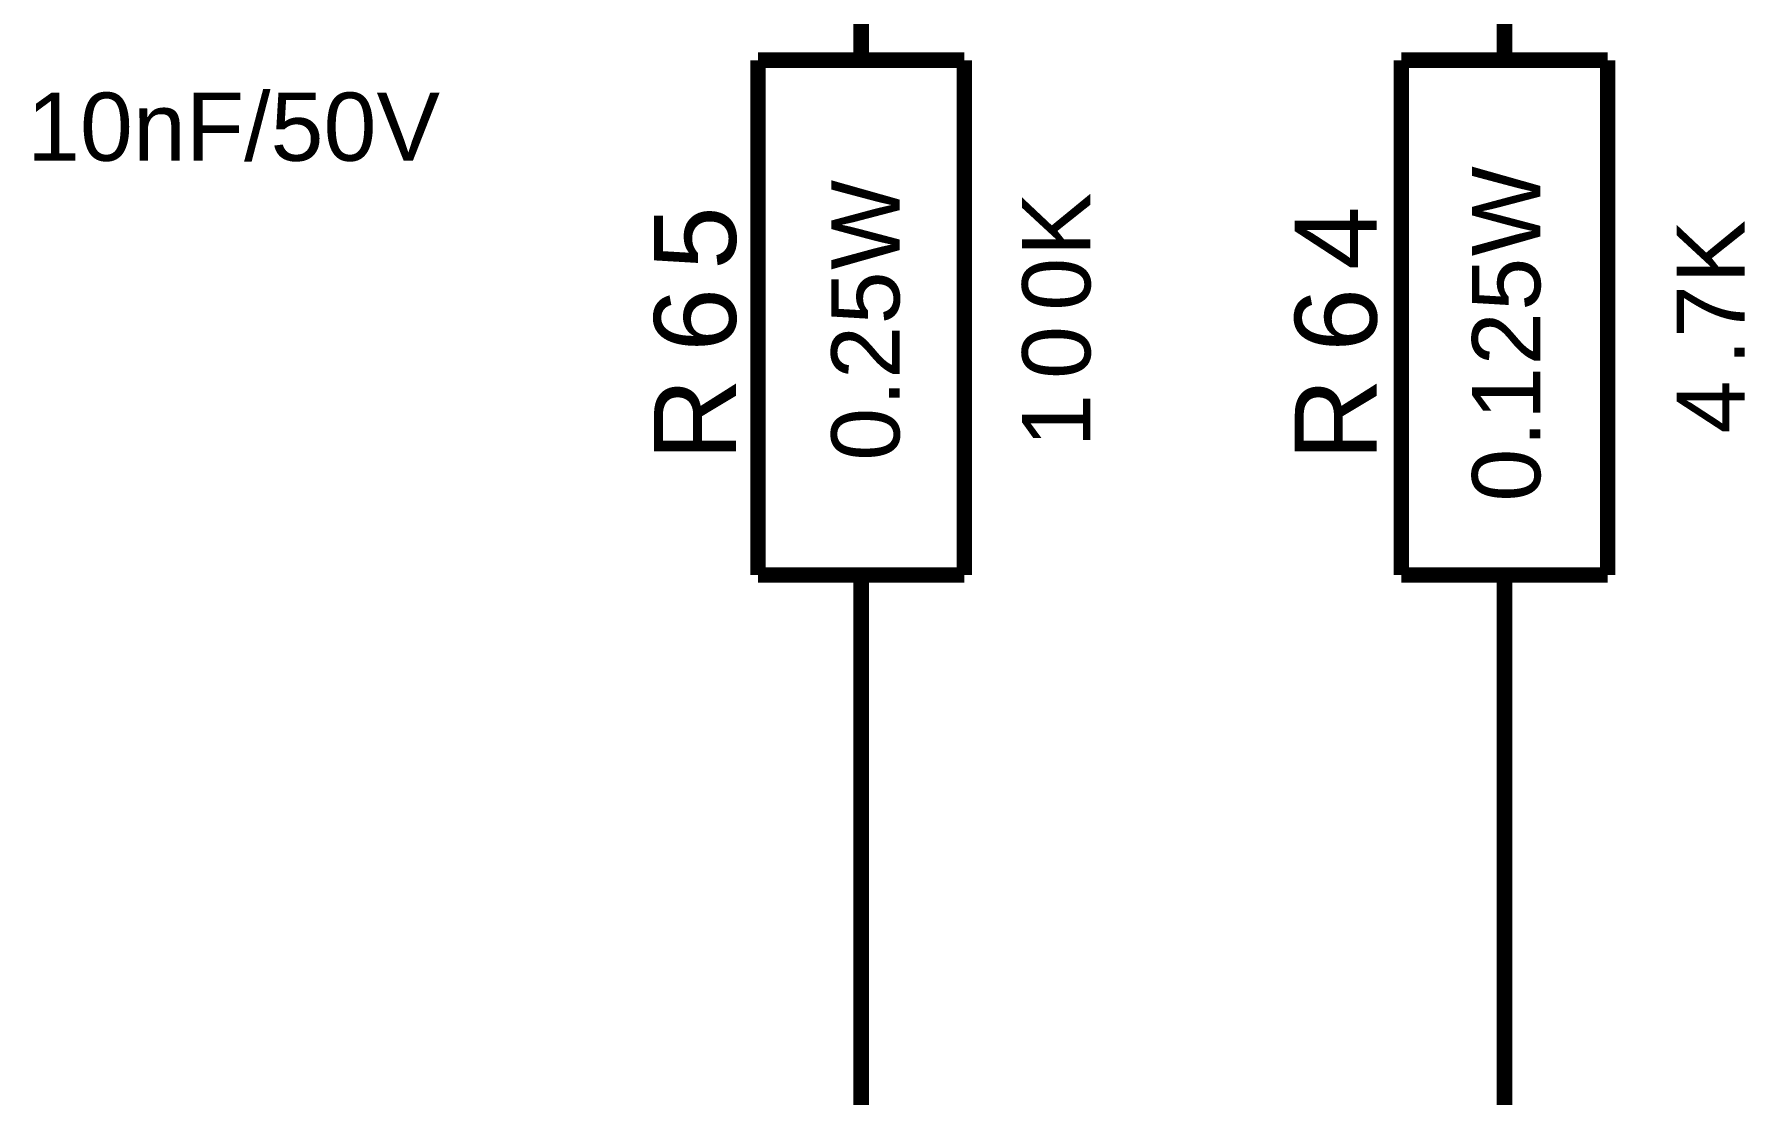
# Model space of a CAD drawing. Header units: millimetres. Extents: x -2024 to 917, y -725 to 13.
# Drawn here: x -1914.98 to -1881.76, y -184.27 to -163.67 of the extents above; entities that cross this region are included whole.
import ezdxf

# ---------------------------------------------------------------- set-up
doc = ezdxf.new("R2010")
doc.units = ezdxf.units.MM
doc.styles.get("Standard").update_dxf_attribs({"font": 'arial.ttf'})

msp = doc.modelspace()

# ---------------------------------------------------------------- linework, layer by layer
at = {"color": 7, "const_width": 0.3}
for points in [[(-1898.921, -164.171), (-1898.921, -161.671)], [(-1886.425, -164.171), (-1886.425, -161.671)], [(-1900.924, -164.171), (-1896.919, -164.171)], [(-1900.924, -174.173), (-1900.924, -164.171)], [(-1896.919, -174.173), (-1896.919, -164.171)], [(-1888.428, -164.171), (-1884.422, -164.171)], [(-1888.428, -174.173), (-1888.428, -164.171)], [(-1884.422, -174.173), (-1884.422, -164.171)], [(-1900.924, -174.173), (-1896.919, -174.173)], [(-1898.921, -174.173), (-1898.921, -176.673)], [(-1888.428, -174.173), (-1884.422, -174.173)], [(-1886.425, -174.173), (-1886.425, -176.673)], [(-1898.921, -176.673), (-1898.921, -186.658), (-1886.425, -186.658), (-1886.425, -176.673)]]:
    msp.add_lwpolyline(points, dxfattribs=at)

# ---------------------------------------------------------------- texts
at = {"color": 7}
msp.add_text('10nF/50V', height=1.3247, dxfattribs=at).set_placement((-1915.125, -166.125))
for s, height, p in [('W', 1.325, (-1885.73, -167.979)), ('W', 1.325, (-1898.176, -168.244)), ('K', 1.325, (-1894.469, -167.979)), ('5', 1.59, (-1901.354, -168.244)), ('4', 1.59, (-1888.908, -168.244)), ('K', 1.325, (-1881.758, -168.509)), ('0', 1.325, (-1894.469, -169.039)), ('5', 1.325, (-1885.73, -169.039)), ('5', 1.325, (-1898.176, -169.304)), ('6', 1.59, (-1901.354, -169.834)), ('6', 1.59, (-1888.908, -169.834)), ('7', 1.325, (-1881.758, -169.569)), ('2', 1.325, (-1898.176, -170.364)), ('0', 1.325, (-1894.469, -170.364)), ('2', 1.325, (-1885.73, -170.099)), ('.', 1.325, (-1881.758, -170.099)), ('1', 1.325, (-1885.73, -171.159)), ('4', 1.325, (-1881.758, -171.424)), ('R', 1.59, (-1901.354, -171.954)), ('.', 1.325, (-1898.176, -170.894)), ('1', 1.325, (-1894.469, -171.689)), ('R', 1.59, (-1888.908, -171.954)), ('0', 1.325, (-1898.176, -171.954)), ('.', 1.325, (-1885.73, -171.689)), ('0', 1.325, (-1885.73, -172.748))]:
    msp.add_text(s, height=height, rotation=90, dxfattribs=at).set_placement(p)

doc.saveas('drawing.dxf')
